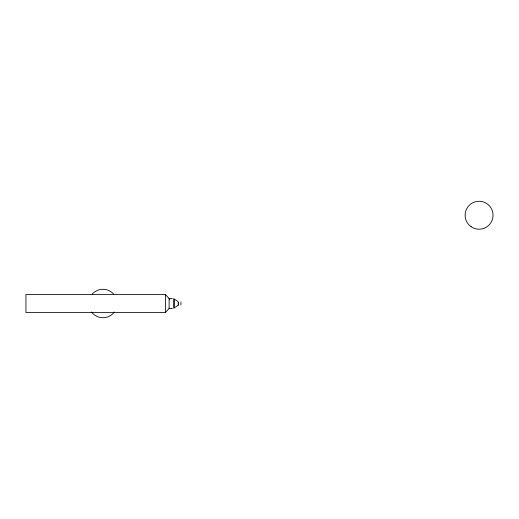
<?xml version="1.0" encoding="UTF-8"?>
<svg xmlns="http://www.w3.org/2000/svg" width="519" height="519" viewBox="0 0 519 519"><rect width="100%" height="100%" fill="white"/><g stroke="black" fill="none" stroke-linecap="round" stroke-linejoin="round"><path stroke-width="0.78" d="M169.849 299.385L165.386 294.455L25.95 294.455L25.95 312.542L165.386 312.542L169.35 308.156M172.308 298.607L171.847 298.607M171.821 308.39L172.321 308.39M171.491 298.574L169.116 298.574L169.116 308.403L171.491 308.416M180.917 301.935L180.917 305.062M178.471 302.532L178.471 304.458M173.794 298.587L173.794 308.403M165.386 294.455L165.386 312.542M114.336 312.029A14.247 14.247 0 0 1 91.532 312.029M92.168 294.169A14.247 14.247 0 0 1 113.7 294.169M178.199 305.269L174.222 307.942L174.222 299.061L178.199 301.714L178.199 305.269M471.116 226.719A13.974 13.974 0 0 0 493.005 216.384A13.974 13.974 0 0 0 473.107 202.598A13.974 13.974 0 0 0 471.116 226.719"/></g></svg>
